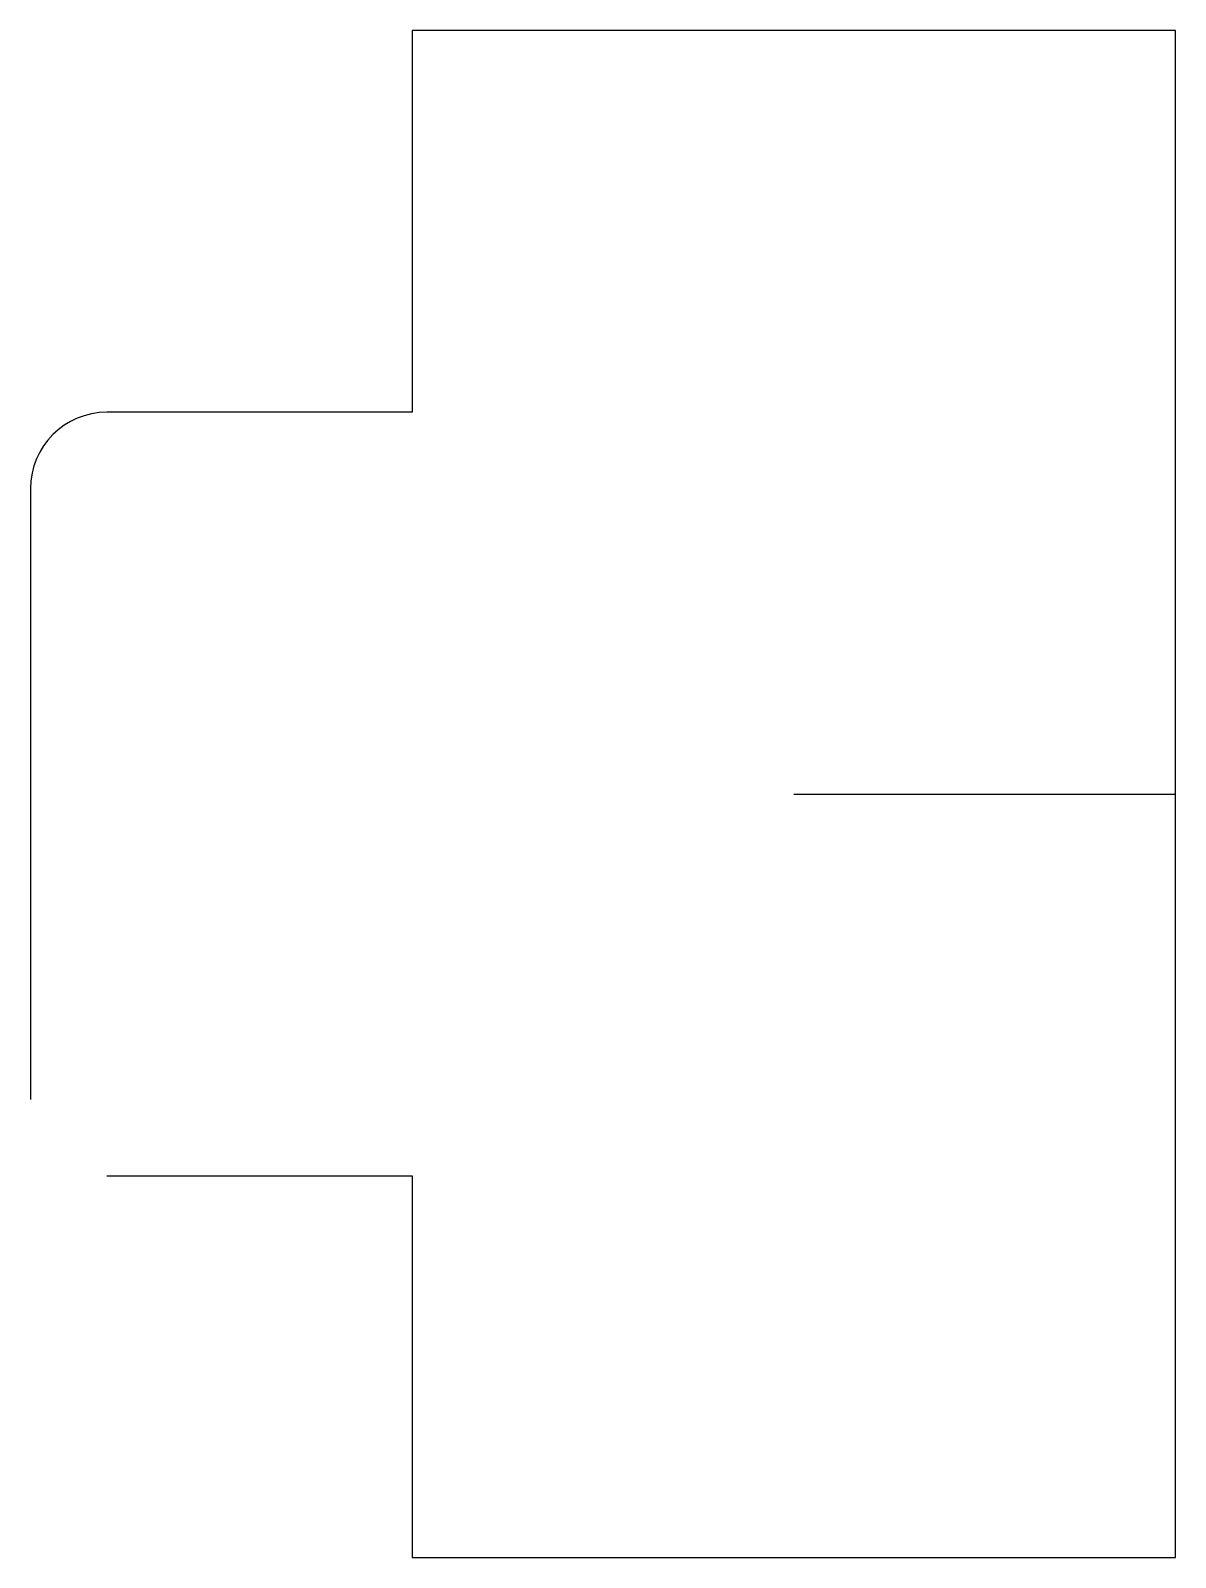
# Model space of a CAD drawing. Extents: x 0 to 15, y -5 to 15.
import ezdxf

# ---------------------------------------------------------------- set-up
doc = ezdxf.new("R2010")
doc.units = 0

msp = doc.modelspace()

# ---------------------------------------------------------------- linework, layer by layer
at = {"linetype": 'CONTINUOUS'}
for p, q in [((15, 15), (5, 15)), ((5, 15), (5, 10)), ((15, 5), (15, 15)), ((5, 10), (1, 10)), ((0, 9), (0, 1)), ((10, 5), (15, 5)), ((15, -5), (15, 5)), ((1, 0), (5, 0)), ((5, 0), (5, -5)), ((5, -5), (15, -5))]:
    msp.add_line(p, q, dxfattribs=at)
msp.add_arc((1, 9), 1, 90, 180, dxfattribs=at)

doc.saveas('drawing.dxf')
